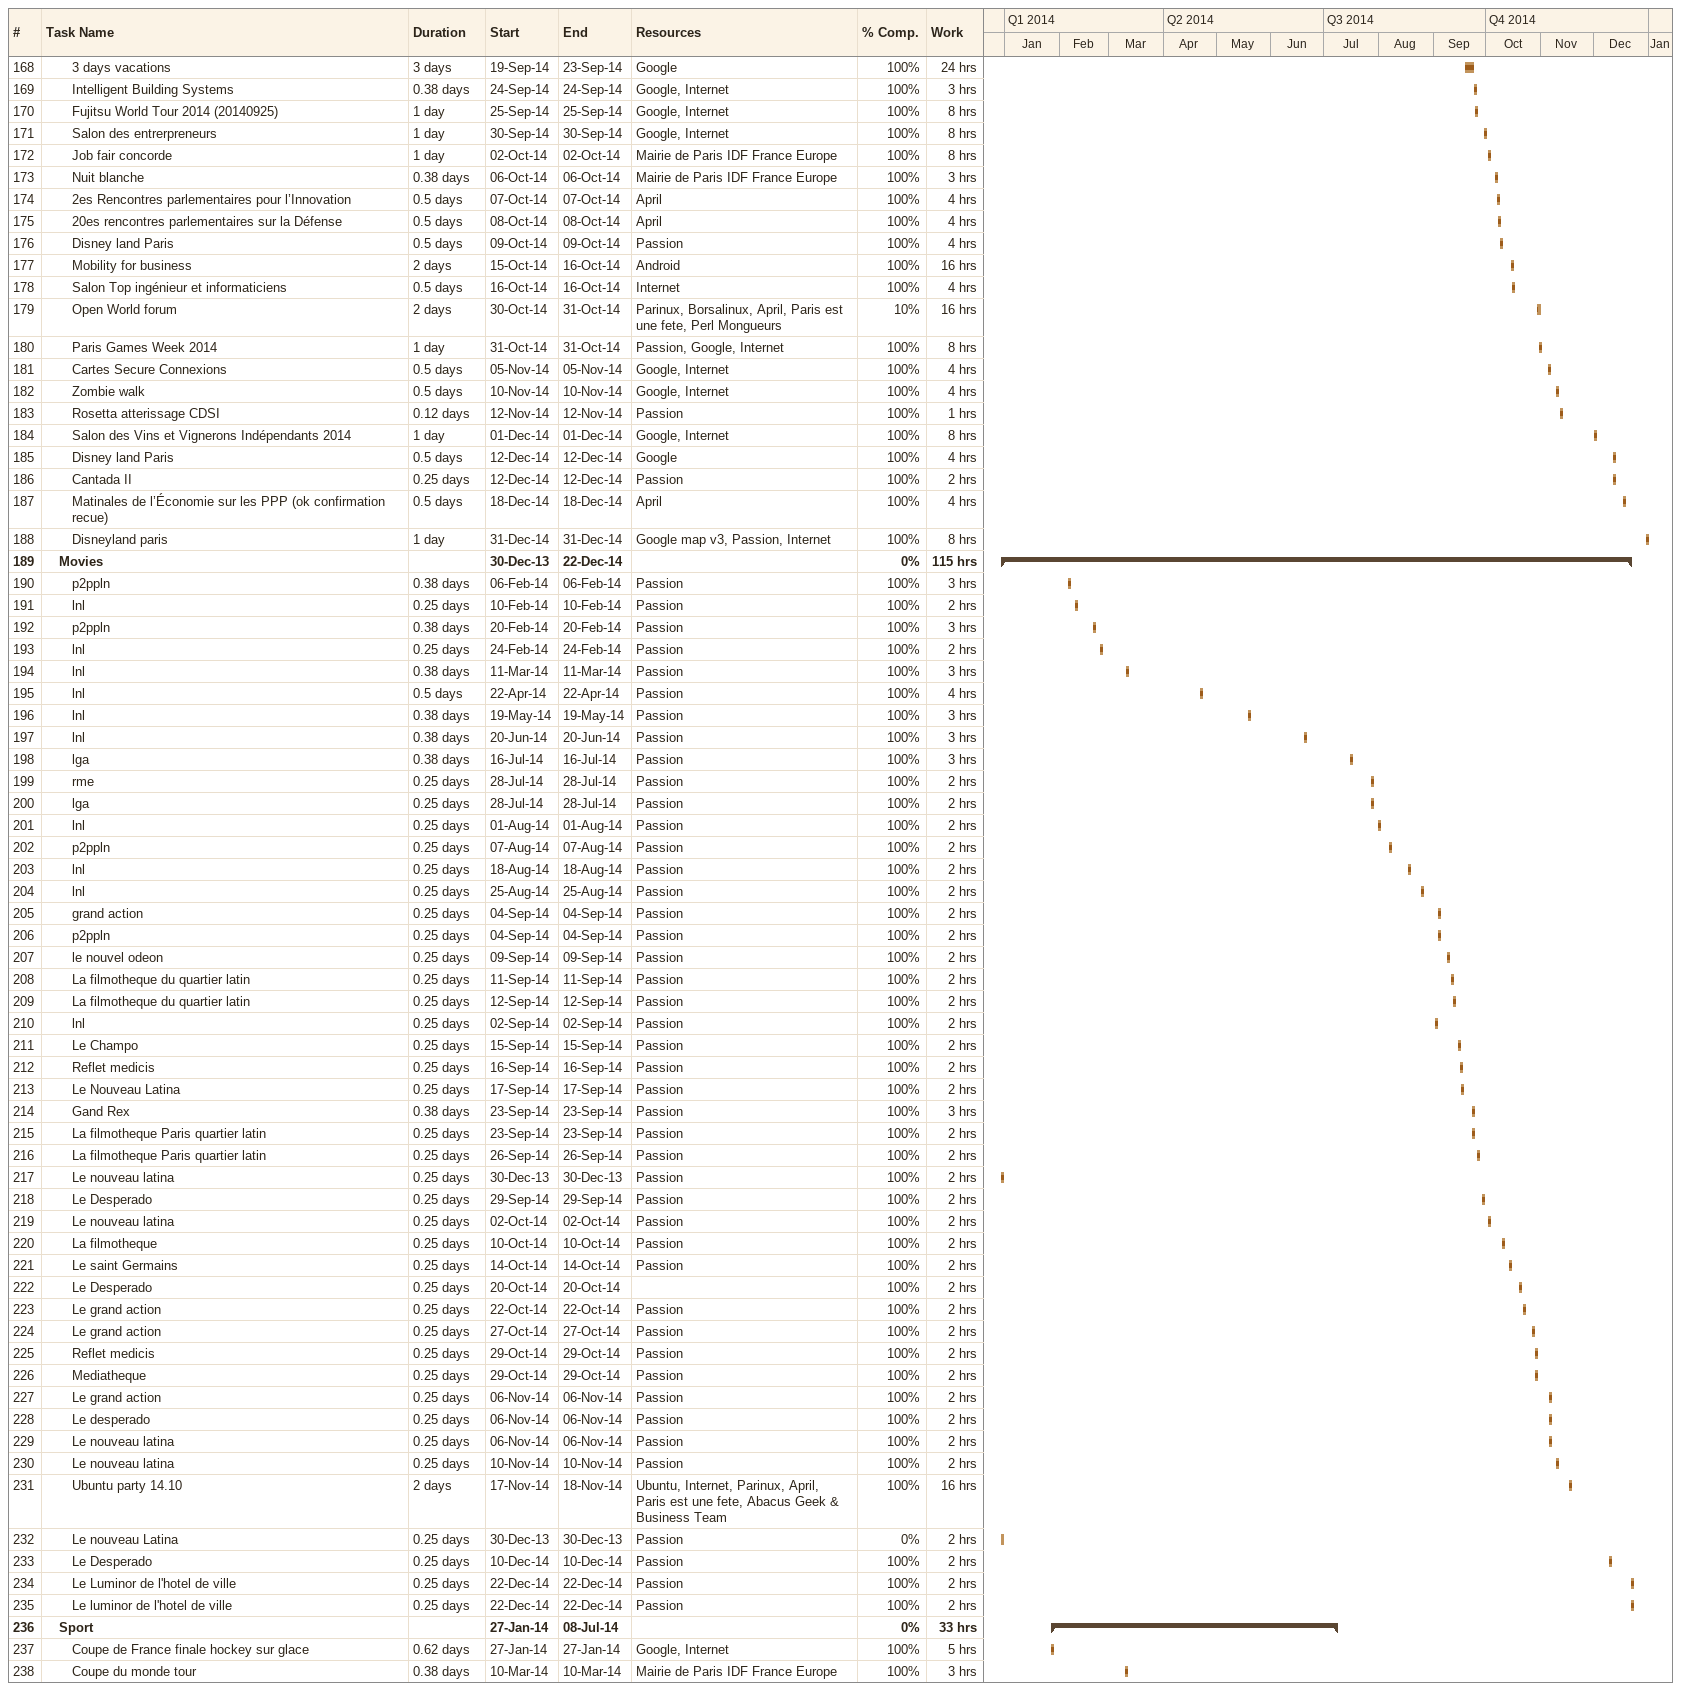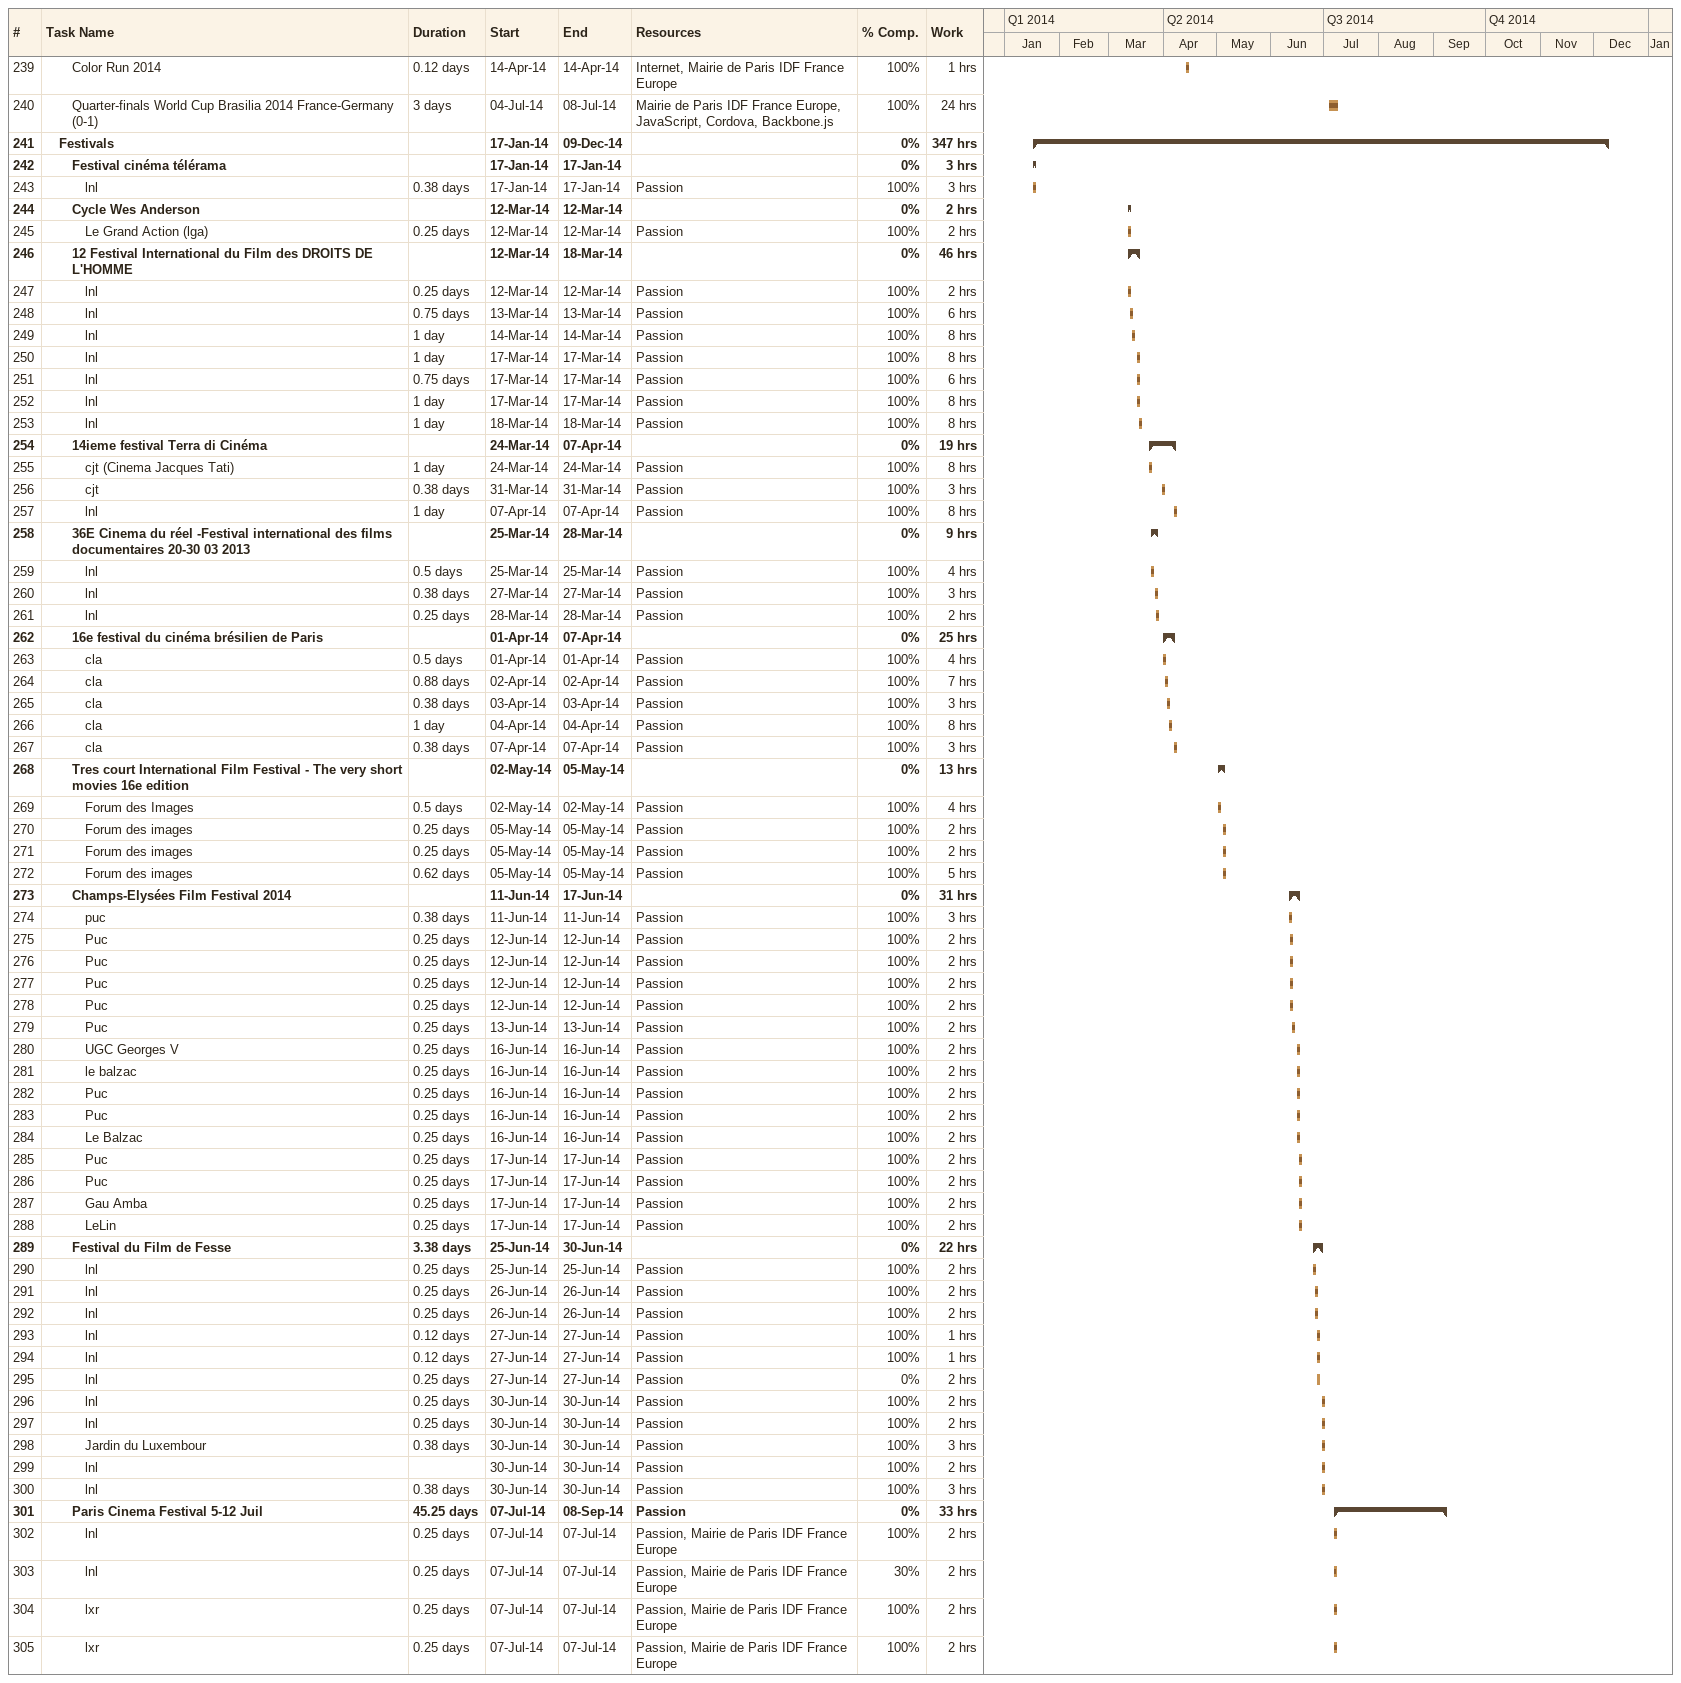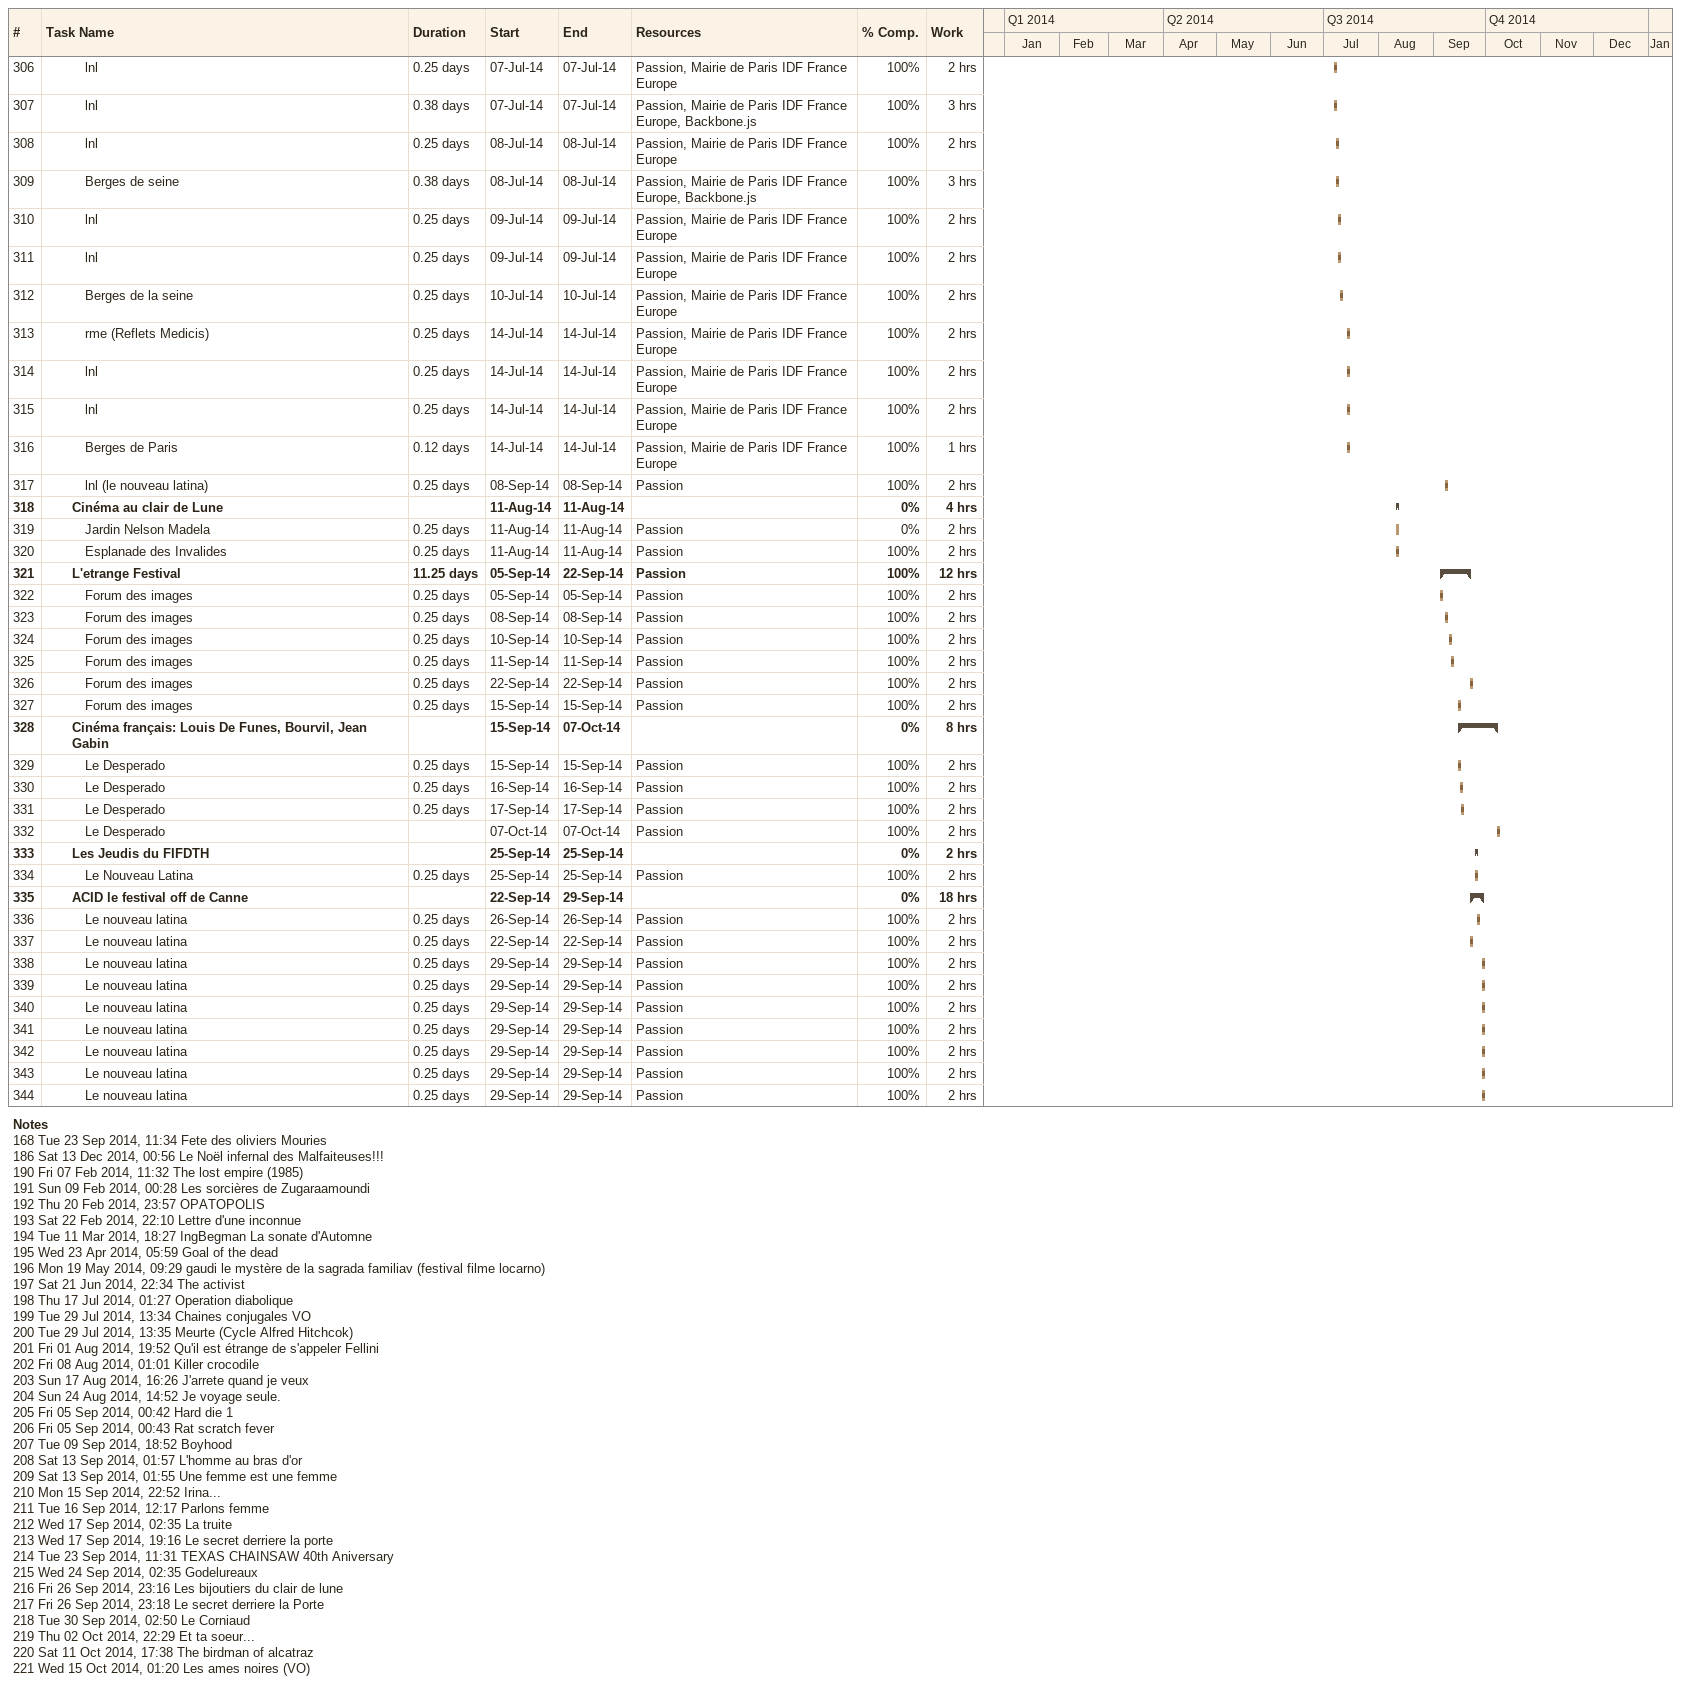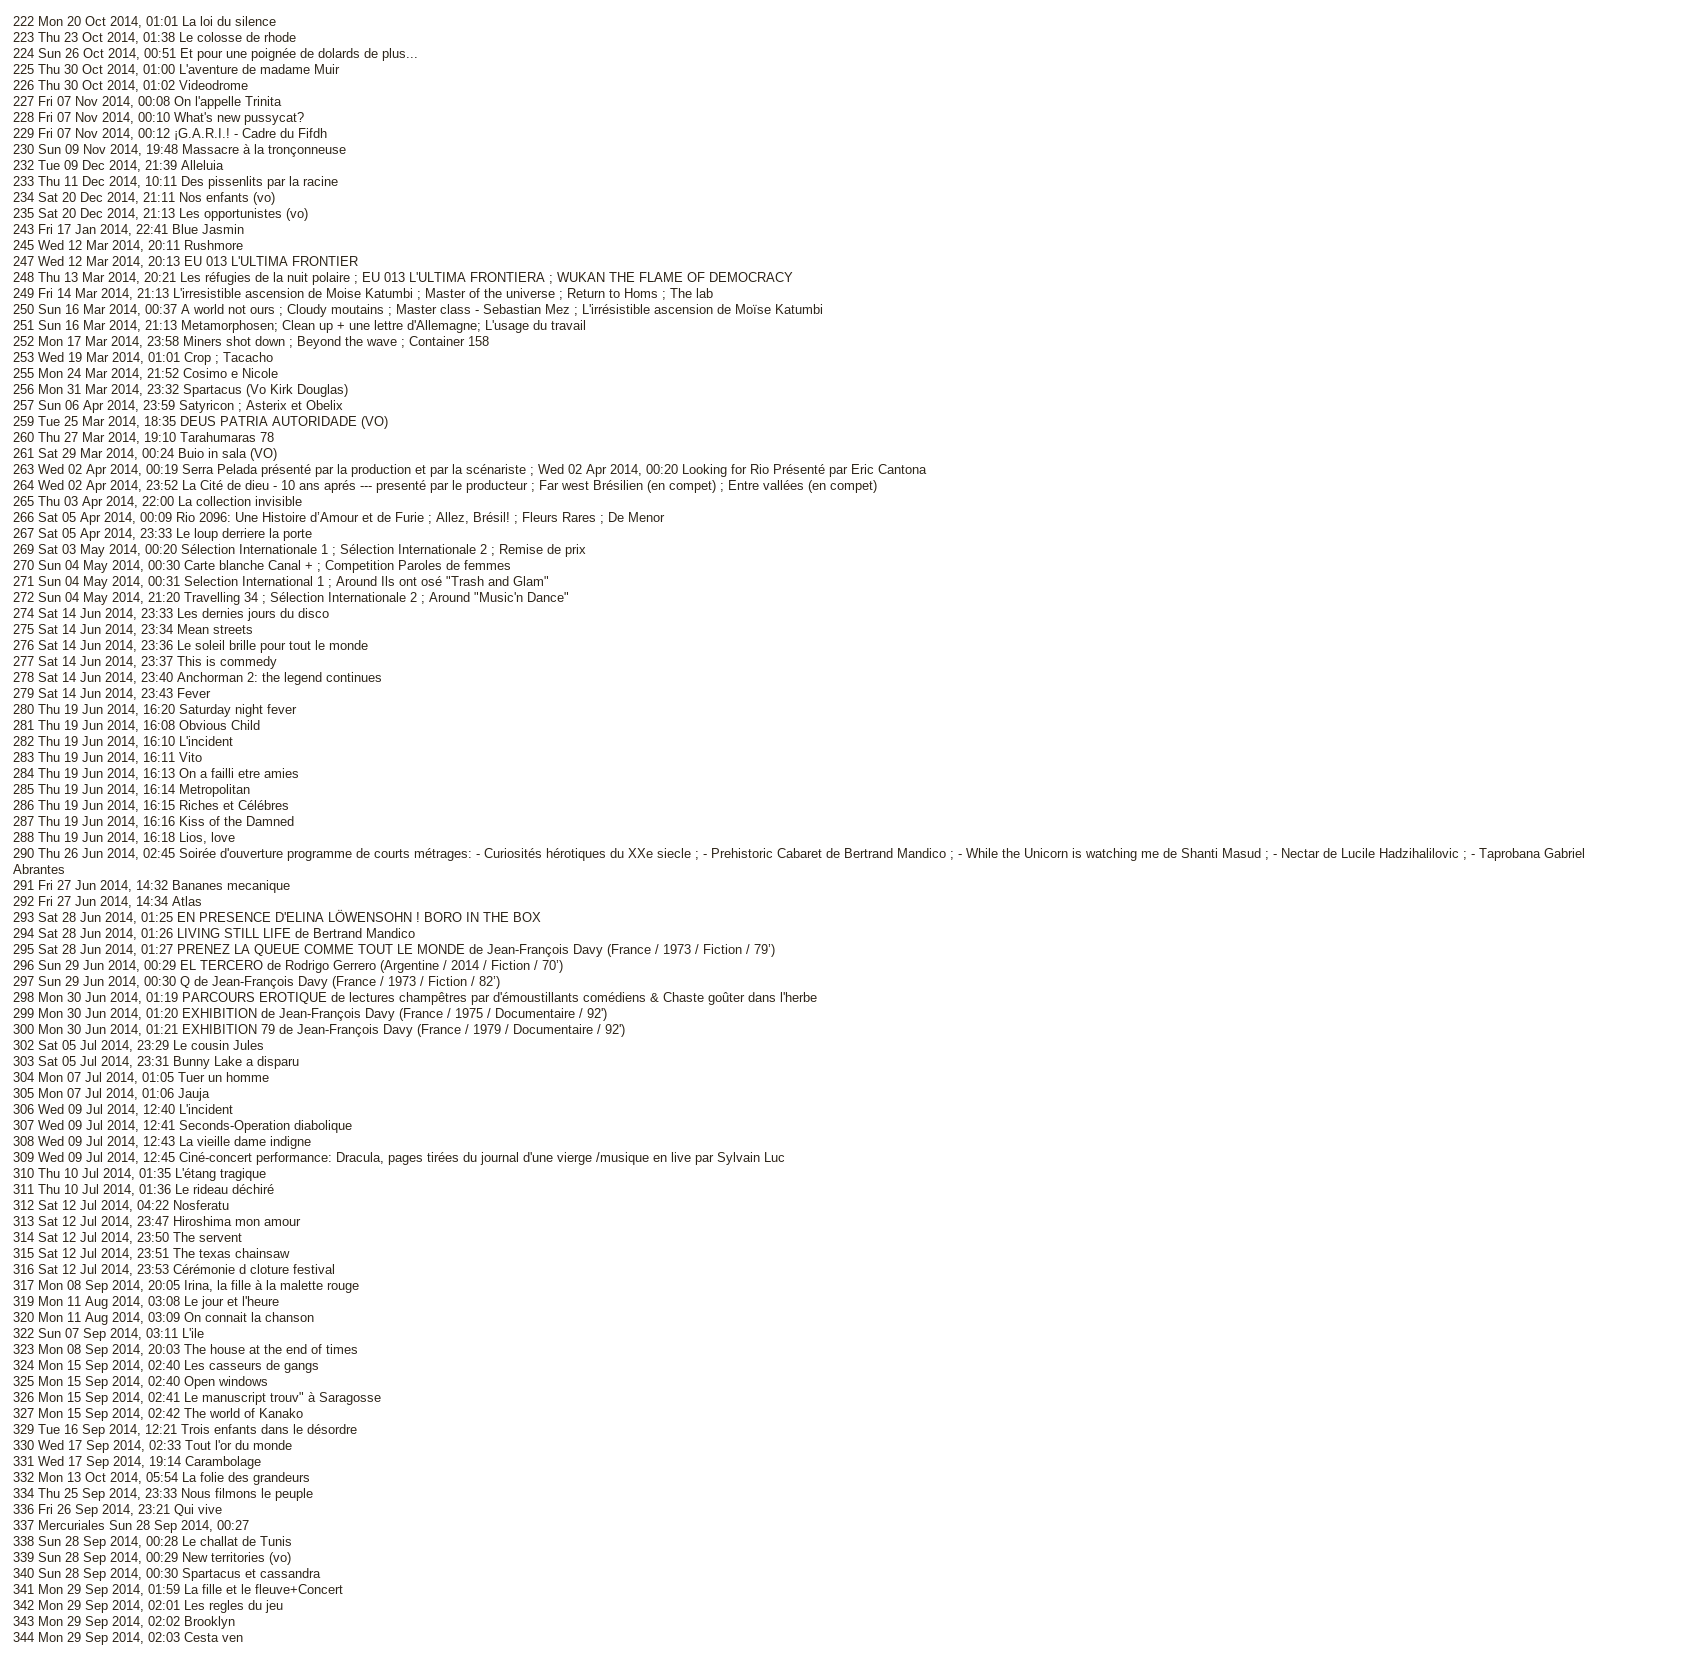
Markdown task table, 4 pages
| ID | Level | Task | Duration | Start | Finish | Resources | % complete | Work (h) |
|---|---|---|---|---|---|---|---|---|
| 168 | 3 | 3 days vacations | 3d | 2014-09-19 | 2014-09-23 | Google | 100 | 24 |
| 169 | 3 | Intelligent Building Systems | 0.38d | 2014-09-24 | 2014-09-24 | Google, Internet | 100 | 3 |
| 170 | 3 | Fujitsu World Tour 2014 (20140925) | 1d | 2014-09-25 | 2014-09-25 | Google, Internet | 100 | 8 |
| 171 | 3 | Salon des entrerpreneurs | 1d | 2014-09-30 | 2014-09-30 | Google, Internet | 100 | 8 |
| 172 | 3 | Job fair concorde | 1d | 2014-10-02 | 2014-10-02 | Mairie de Paris IDF France Europe | 100 | 8 |
| 173 | 3 | Nuit blanche | 0.38d | 2014-10-06 | 2014-10-06 | Mairie de Paris IDF France Europe | 100 | 3 |
| 174 | 3 | 2es Rencontres parlementaires pour l’Innovation | 0.5d | 2014-10-07 | 2014-10-07 | April | 100 | 4 |
| 175 | 3 | 20es rencontres parlementaires sur la Défense | 0.5d | 2014-10-08 | 2014-10-08 | April | 100 | 4 |
| 176 | 3 | Disney land Paris | 0.5d | 2014-10-09 | 2014-10-09 | Passion | 100 | 4 |
| 177 | 3 | Mobility for business | 2d | 2014-10-15 | 2014-10-16 | Android | 100 | 16 |
| 178 | 3 | Salon Top ingénieur et informaticiens | 0.5d | 2014-10-16 | 2014-10-16 | Internet | 100 | 4 |
| 179 | 3 | Open World forum | 2d | 2014-10-30 | 2014-10-31 | Parinux, Borsalinux, April, Paris est une fete, Perl Mongueurs | 10 | 16 |
| 180 | 3 | Paris Games Week 2014 | 1d | 2014-10-31 | 2014-10-31 | Passion, Google, Internet | 100 | 8 |
| 181 | 3 | Cartes Secure Connexions | 0.5d | 2014-11-05 | 2014-11-05 | Google, Internet | 100 | 4 |
| 182 | 3 | Zombie walk | 0.5d | 2014-11-10 | 2014-11-10 | Google, Internet | 100 | 4 |
| 183 | 3 | Rosetta atterissage CDSI | 0.12d | 2014-11-12 | 2014-11-12 | Passion | 100 | 1 |
| 184 | 3 | Salon des Vins et Vignerons Indépendants 2014 | 1d | 2014-12-01 | 2014-12-01 | Google, Internet | 100 | 8 |
| 185 | 3 | Disney land Paris | 0.5d | 2014-12-12 | 2014-12-12 | Google | 100 | 4 |
| 186 | 3 | Cantada II | 0.25d | 2014-12-12 | 2014-12-12 | Passion | 100 | 2 |
| 187 | 3 | Matinales de l’Économie sur les PPP (ok confirmation recue) | 0.5d | 2014-12-18 | 2014-12-18 | April | 100 | 4 |
| 188 | 3 | Disneyland paris | 1d | 2014-12-31 | 2014-12-31 | Google map v3, Passion, Internet | 100 | 8 |
| 189 | 2 | **Movies** |  | 2013-12-30 | 2014-12-22 |  | 0 | 115 |
| 190 | 3 | p2ppln | 0.38d | 2014-02-06 | 2014-02-06 | Passion | 100 | 3 |
| 191 | 3 | lnl | 0.25d | 2014-02-10 | 2014-02-10 | Passion | 100 | 2 |
| 192 | 3 | p2ppln | 0.38d | 2014-02-20 | 2014-02-20 | Passion | 100 | 3 |
| 193 | 3 | lnl | 0.25d | 2014-02-24 | 2014-02-24 | Passion | 100 | 2 |
| 194 | 3 | lnl | 0.38d | 2014-03-11 | 2014-03-11 | Passion | 100 | 3 |
| 195 | 3 | lnl | 0.5d | 2014-04-22 | 2014-04-22 | Passion | 100 | 4 |
| 196 | 3 | lnl | 0.38d | 2014-05-19 | 2014-05-19 | Passion | 100 | 3 |
| 197 | 3 | lnl | 0.38d | 2014-06-20 | 2014-06-20 | Passion | 100 | 3 |
| 198 | 3 | lga | 0.38d | 2014-07-16 | 2014-07-16 | Passion | 100 | 3 |
| 199 | 3 | rme | 0.25d | 2014-07-28 | 2014-07-28 | Passion | 100 | 2 |
| 200 | 3 | lga | 0.25d | 2014-07-28 | 2014-07-28 | Passion | 100 | 2 |
| 201 | 3 | lnl | 0.25d | 2014-08-01 | 2014-08-01 | Passion | 100 | 2 |
| 202 | 3 | p2ppln | 0.25d | 2014-08-07 | 2014-08-07 | Passion | 100 | 2 |
| 203 | 3 | lnl | 0.25d | 2014-08-18 | 2014-08-18 | Passion | 100 | 2 |
| 204 | 3 | lnl | 0.25d | 2014-08-25 | 2014-08-25 | Passion | 100 | 2 |
| 205 | 3 | grand action | 0.25d | 2014-09-04 | 2014-09-04 | Passion | 100 | 2 |
| 206 | 3 | p2ppln | 0.25d | 2014-09-04 | 2014-09-04 | Passion | 100 | 2 |
| 207 | 3 | le nouvel odeon | 0.25d | 2014-09-09 | 2014-09-09 | Passion | 100 | 2 |
| 208 | 3 | La filmotheque du quartier latin | 0.25d | 2014-09-11 | 2014-09-11 | Passion | 100 | 2 |
| 209 | 3 | La filmotheque du quartier latin | 0.25d | 2014-09-12 | 2014-09-12 | Passion | 100 | 2 |
| 210 | 3 | lnl | 0.25d | 2014-09-02 | 2014-09-02 | Passion | 100 | 2 |
| 211 | 3 | Le Champo | 0.25d | 2014-09-15 | 2014-09-15 | Passion | 100 | 2 |
| 212 | 3 | Reflet medicis | 0.25d | 2014-09-16 | 2014-09-16 | Passion | 100 | 2 |
| 213 | 3 | Le Nouveau Latina | 0.25d | 2014-09-17 | 2014-09-17 | Passion | 100 | 2 |
| 214 | 3 | Gand Rex | 0.38d | 2014-09-23 | 2014-09-23 | Passion | 100 | 3 |
| 215 | 3 | La filmotheque Paris quartier latin | 0.25d | 2014-09-23 | 2014-09-23 | Passion | 100 | 2 |
| 216 | 3 | La filmotheque Paris quartier latin | 0.25d | 2014-09-26 | 2014-09-26 | Passion | 100 | 2 |
| 217 | 3 | Le nouveau latina | 0.25d | 2013-12-30 | 2013-12-30 | Passion | 100 | 2 |
| 218 | 3 | Le Desperado | 0.25d | 2014-09-29 | 2014-09-29 | Passion | 100 | 2 |
| 219 | 3 | Le nouveau latina | 0.25d | 2014-10-02 | 2014-10-02 | Passion | 100 | 2 |
| 220 | 3 | La filmotheque | 0.25d | 2014-10-10 | 2014-10-10 | Passion | 100 | 2 |
| 221 | 3 | Le saint Germains | 0.25d | 2014-10-14 | 2014-10-14 | Passion | 100 | 2 |
| 222 | 3 | Le Desperado | 0.25d | 2014-10-20 | 2014-10-20 |  | 100 | 2 |
| 223 | 3 | Le grand action | 0.25d | 2014-10-22 | 2014-10-22 | Passion | 100 | 2 |
| 224 | 3 | Le grand action | 0.25d | 2014-10-27 | 2014-10-27 | Passion | 100 | 2 |
| 225 | 3 | Reflet medicis | 0.25d | 2014-10-29 | 2014-10-29 | Passion | 100 | 2 |
| 226 | 3 | Mediatheque | 0.25d | 2014-10-29 | 2014-10-29 | Passion | 100 | 2 |
| 227 | 3 | Le grand action | 0.25d | 2014-11-06 | 2014-11-06 | Passion | 100 | 2 |
| 228 | 3 | Le desperado | 0.25d | 2014-11-06 | 2014-11-06 | Passion | 100 | 2 |
| 229 | 3 | Le nouveau latina | 0.25d | 2014-11-06 | 2014-11-06 | Passion | 100 | 2 |
| 230 | 3 | Le nouveau latina | 0.25d | 2014-11-10 | 2014-11-10 | Passion | 100 | 2 |
| 231 | 3 | Ubuntu party 14.10 | 2d | 2014-11-17 | 2014-11-18 | Ubuntu, Internet, Parinux, April, Paris est une fete, Abacus Geek & Business Team | 100 | 16 |
| 232 | 3 | Le nouveau Latina | 0.25d | 2013-12-30 | 2013-12-30 | Passion | 0 | 2 |
| 233 | 3 | Le Desperado | 0.25d | 2014-12-10 | 2014-12-10 | Passion | 100 | 2 |
| 234 | 3 | Le Luminor de l'hotel de ville | 0.25d | 2014-12-22 | 2014-12-22 | Passion | 100 | 2 |
| 235 | 3 | Le luminor de l'hotel de ville | 0.25d | 2014-12-22 | 2014-12-22 | Passion | 100 | 2 |
| 236 | 2 | **Sport** |  | 2014-01-27 | 2014-07-08 |  | 0 | 33 |
| 237 | 3 | Coupe de France finale hockey sur glace | 0.62d | 2014-01-27 | 2014-01-27 | Google, Internet | 100 | 5 |
| 238 | 3 | Coupe du monde tour | 0.38d | 2014-03-10 | 2014-03-10 | Mairie de Paris IDF France Europe | 100 | 3 |
| 239 | 3 | Color Run 2014 | 0.12d | 2014-04-14 | 2014-04-14 | Internet, Mairie de Paris IDF France Europe | 100 | 1 |
| 240 | 3 | Quarter-finals World Cup Brasilia 2014 France-Germany (0-1) | 3d | 2014-07-04 | 2014-07-08 | Mairie de Paris IDF France Europe, JavaScript, Cordova, Backbone.js | 100 | 24 |
| 241 | 2 | **Festivals** |  | 2014-01-17 | 2014-12-09 |  | 0 | 347 |
| 242 | 3 | **Festival cinéma télérama** |  | 2014-01-17 | 2014-01-17 |  | 0 | 3 |
| 243 | 4 | lnl | 0.38d | 2014-01-17 | 2014-01-17 | Passion | 100 | 3 |
| 244 | 3 | **Cycle Wes Anderson** |  | 2014-03-12 | 2014-03-12 |  | 0 | 2 |
| 245 | 4 | Le Grand Action (lga) | 0.25d | 2014-03-12 | 2014-03-12 | Passion | 100 | 2 |
| 246 | 3 | **12 Festival International du Film des DROITS DE L'HOMME** |  | 2014-03-12 | 2014-03-18 |  | 0 | 46 |
| 247 | 4 | lnl | 0.25d | 2014-03-12 | 2014-03-12 | Passion | 100 | 2 |
| 248 | 4 | lnl | 0.75d | 2014-03-13 | 2014-03-13 | Passion | 100 | 6 |
| 249 | 4 | lnl | 1d | 2014-03-14 | 2014-03-14 | Passion | 100 | 8 |
| 250 | 4 | lnl | 1d | 2014-03-17 | 2014-03-17 | Passion | 100 | 8 |
| 251 | 4 | lnl | 0.75d | 2014-03-17 | 2014-03-17 | Passion | 100 | 6 |
| 252 | 4 | lnl | 1d | 2014-03-17 | 2014-03-17 | Passion | 100 | 8 |
| 253 | 4 | lnl | 1d | 2014-03-18 | 2014-03-18 | Passion | 100 | 8 |
| 254 | 3 | **14ieme festival Terra di Cinéma** |  | 2014-03-24 | 2014-04-07 |  | 0 | 19 |
| 255 | 4 | cjt (Cinema Jacques Tati) | 1d | 2014-03-24 | 2014-03-24 | Passion | 100 | 8 |
| 256 | 4 | cjt | 0.38d | 2014-03-31 | 2014-03-31 | Passion | 100 | 3 |
| 257 | 4 | lnl | 1d | 2014-04-07 | 2014-04-07 | Passion | 100 | 8 |
| 258 | 3 | **36E Cinema du réel -Festival international des films documentaires 20-30 03 2013** |  | 2014-03-25 | 2014-03-28 |  | 0 | 9 |
| 259 | 4 | lnl | 0.5d | 2014-03-25 | 2014-03-25 | Passion | 100 | 4 |
| 260 | 4 | lnl | 0.38d | 2014-03-27 | 2014-03-27 | Passion | 100 | 3 |
| 261 | 4 | lnl | 0.25d | 2014-03-28 | 2014-03-28 | Passion | 100 | 2 |
| 262 | 3 | **16e festival du cinéma brésilien de Paris** |  | 2014-04-01 | 2014-04-07 |  | 0 | 25 |
| 263 | 4 | cla | 0.5d | 2014-04-01 | 2014-04-01 | Passion | 100 | 4 |
| 264 | 4 | cla | 0.88d | 2014-04-02 | 2014-04-02 | Passion | 100 | 7 |
| 265 | 4 | cla | 0.38d | 2014-04-03 | 2014-04-03 | Passion | 100 | 3 |
| 266 | 4 | cla | 1d | 2014-04-04 | 2014-04-04 | Passion | 100 | 8 |
| 267 | 4 | cla | 0.38d | 2014-04-07 | 2014-04-07 | Passion | 100 | 3 |
| 268 | 3 | **Tres court International Film Festival - The very short movies 16e edition** |  | 2014-05-02 | 2014-05-05 |  | 0 | 13 |
| 269 | 4 | Forum des Images | 0.5d | 2014-05-02 | 2014-05-02 | Passion | 100 | 4 |
| 270 | 4 | Forum des images | 0.25d | 2014-05-05 | 2014-05-05 | Passion | 100 | 2 |
| 271 | 4 | Forum des images | 0.25d | 2014-05-05 | 2014-05-05 | Passion | 100 | 2 |
| 272 | 4 | Forum des images | 0.62d | 2014-05-05 | 2014-05-05 | Passion | 100 | 5 |
| 273 | 3 | **Champs-Elysées Film Festival 2014** |  | 2014-06-11 | 2014-06-17 |  | 0 | 31 |
| 274 | 4 | puc | 0.38d | 2014-06-11 | 2014-06-11 | Passion | 100 | 3 |
| 275 | 4 | Puc | 0.25d | 2014-06-12 | 2014-06-12 | Passion | 100 | 2 |
| 276 | 4 | Puc | 0.25d | 2014-06-12 | 2014-06-12 | Passion | 100 | 2 |
| 277 | 4 | Puc | 0.25d | 2014-06-12 | 2014-06-12 | Passion | 100 | 2 |
| 278 | 4 | Puc | 0.25d | 2014-06-12 | 2014-06-12 | Passion | 100 | 2 |
| 279 | 4 | Puc | 0.25d | 2014-06-13 | 2014-06-13 | Passion | 100 | 2 |
| 280 | 4 | UGC Georges V | 0.25d | 2014-06-16 | 2014-06-16 | Passion | 100 | 2 |
| 281 | 4 | le balzac | 0.25d | 2014-06-16 | 2014-06-16 | Passion | 100 | 2 |
| 282 | 4 | Puc | 0.25d | 2014-06-16 | 2014-06-16 | Passion | 100 | 2 |
| 283 | 4 | Puc | 0.25d | 2014-06-16 | 2014-06-16 | Passion | 100 | 2 |
| 284 | 4 | Le Balzac | 0.25d | 2014-06-16 | 2014-06-16 | Passion | 100 | 2 |
| 285 | 4 | Puc | 0.25d | 2014-06-17 | 2014-06-17 | Passion | 100 | 2 |
| 286 | 4 | Puc | 0.25d | 2014-06-17 | 2014-06-17 | Passion | 100 | 2 |
| 287 | 4 | Gau Amba | 0.25d | 2014-06-17 | 2014-06-17 | Passion | 100 | 2 |
| 288 | 4 | LeLin | 0.25d | 2014-06-17 | 2014-06-17 | Passion | 100 | 2 |
| 289 | 3 | **Festival du Film de Fesse** | 3.38d | 2014-06-25 | 2014-06-30 |  | 0 | 22 |
| 290 | 4 | lnl | 0.25d | 2014-06-25 | 2014-06-25 | Passion | 100 | 2 |
| 291 | 4 | lnl | 0.25d | 2014-06-26 | 2014-06-26 | Passion | 100 | 2 |
| 292 | 4 | lnl | 0.25d | 2014-06-26 | 2014-06-26 | Passion | 100 | 2 |
| 293 | 4 | lnl | 0.12d | 2014-06-27 | 2014-06-27 | Passion | 100 | 1 |
| 294 | 4 | lnl | 0.12d | 2014-06-27 | 2014-06-27 | Passion | 100 | 1 |
| 295 | 4 | lnl | 0.25d | 2014-06-27 | 2014-06-27 | Passion | 0 | 2 |
| 296 | 4 | lnl | 0.25d | 2014-06-30 | 2014-06-30 | Passion | 100 | 2 |
| 297 | 4 | lnl | 0.25d | 2014-06-30 | 2014-06-30 | Passion | 100 | 2 |
| 298 | 4 | Jardin du Luxembour | 0.38d | 2014-06-30 | 2014-06-30 | Passion | 100 | 3 |
| 299 | 4 | lnl |  | 2014-06-30 | 2014-06-30 | Passion | 100 | 2 |
| 300 | 4 | lnl | 0.38d | 2014-06-30 | 2014-06-30 | Passion | 100 | 3 |
| 301 | 3 | **Paris Cinema Festival 5-12 Juil** | 45.25d | 2014-07-07 | 2014-09-08 | Passion | 0 | 33 |
| 302 | 4 | lnl | 0.25d | 2014-07-07 | 2014-07-07 | Passion, Mairie de Paris IDF France Europe | 100 | 2 |
| 303 | 4 | lnl | 0.25d | 2014-07-07 | 2014-07-07 | Passion, Mairie de Paris IDF France Europe | 30 | 2 |
| 304 | 4 | lxr | 0.25d | 2014-07-07 | 2014-07-07 | Passion, Mairie de Paris IDF France Europe | 100 | 2 |
| 305 | 4 | lxr | 0.25d | 2014-07-07 | 2014-07-07 | Passion, Mairie de Paris IDF France Europe | 100 | 2 |
| 306 | 4 | lnl | 0.25d | 2014-07-07 | 2014-07-07 | Passion, Mairie de Paris IDF France Europe | 100 | 2 |
| 307 | 4 | lnl | 0.38d | 2014-07-07 | 2014-07-07 | Passion, Mairie de Paris IDF France Europe, Backbone.js | 100 | 3 |
| 308 | 4 | lnl | 0.25d | 2014-07-08 | 2014-07-08 | Passion, Mairie de Paris IDF France Europe | 100 | 2 |
| 309 | 4 | Berges de seine | 0.38d | 2014-07-08 | 2014-07-08 | Passion, Mairie de Paris IDF France Europe, Backbone.js | 100 | 3 |
| 310 | 4 | lnl | 0.25d | 2014-07-09 | 2014-07-09 | Passion, Mairie de Paris IDF France Europe | 100 | 2 |
| 311 | 4 | lnl | 0.25d | 2014-07-09 | 2014-07-09 | Passion, Mairie de Paris IDF France Europe | 100 | 2 |
| 312 | 4 | Berges de la seine | 0.25d | 2014-07-10 | 2014-07-10 | Passion, Mairie de Paris IDF France Europe | 100 | 2 |
| 313 | 4 | rme (Reflets Medicis) | 0.25d | 2014-07-14 | 2014-07-14 | Passion, Mairie de Paris IDF France Europe | 100 | 2 |
| 314 | 4 | lnl | 0.25d | 2014-07-14 | 2014-07-14 | Passion, Mairie de Paris IDF France Europe | 100 | 2 |
| 315 | 4 | lnl | 0.25d | 2014-07-14 | 2014-07-14 | Passion, Mairie de Paris IDF France Europe | 100 | 2 |
| 316 | 4 | Berges de Paris | 0.12d | 2014-07-14 | 2014-07-14 | Passion, Mairie de Paris IDF France Europe | 100 | 1 |
| 317 | 4 | lnl (le nouveau latina) | 0.25d | 2014-09-08 | 2014-09-08 | Passion | 100 | 2 |
| 318 | 3 | **Cinéma au clair de Lune** |  | 2014-08-11 | 2014-08-11 |  | 0 | 4 |
| 319 | 4 | Jardin Nelson Madela | 0.25d | 2014-08-11 | 2014-08-11 | Passion | 0 | 2 |
| 320 | 4 | Esplanade des Invalides | 0.25d | 2014-08-11 | 2014-08-11 | Passion | 100 | 2 |
| 321 | 3 | **L'etrange Festival** | 11.25d | 2014-09-05 | 2014-09-22 | Passion | 100 | 12 |
| 322 | 4 | Forum des images | 0.25d | 2014-09-05 | 2014-09-05 | Passion | 100 | 2 |
| 323 | 4 | Forum des images | 0.25d | 2014-09-08 | 2014-09-08 | Passion | 100 | 2 |
| 324 | 4 | Forum des images | 0.25d | 2014-09-10 | 2014-09-10 | Passion | 100 | 2 |
| 325 | 4 | Forum des images | 0.25d | 2014-09-11 | 2014-09-11 | Passion | 100 | 2 |
| 326 | 4 | Forum des images | 0.25d | 2014-09-22 | 2014-09-22 | Passion | 100 | 2 |
| 327 | 4 | Forum des images | 0.25d | 2014-09-15 | 2014-09-15 | Passion | 100 | 2 |
| 328 | 3 | **Cinéma français: Louis De Funes, Bourvil, Jean Gabin** |  | 2014-09-15 | 2014-10-07 |  | 0 | 8 |
| 329 | 4 | Le Desperado | 0.25d | 2014-09-15 | 2014-09-15 | Passion | 100 | 2 |
| 330 | 4 | Le Desperado | 0.25d | 2014-09-16 | 2014-09-16 | Passion | 100 | 2 |
| 331 | 4 | Le Desperado | 0.25d | 2014-09-17 | 2014-09-17 | Passion | 100 | 2 |
| 332 | 4 | Le Desperado |  | 2014-10-07 | 2014-10-07 | Passion | 100 | 2 |
| 333 | 3 | **Les Jeudis du FIFDTH** |  | 2014-09-25 | 2014-09-25 |  | 0 | 2 |
| 334 | 4 | Le Nouveau Latina | 0.25d | 2014-09-25 | 2014-09-25 | Passion | 100 | 2 |
| 335 | 3 | **ACID le festival off de Canne** |  | 2014-09-22 | 2014-09-29 |  | 0 | 18 |
| 336 | 4 | Le nouveau latina | 0.25d | 2014-09-26 | 2014-09-26 | Passion | 100 | 2 |
| 337 | 4 | Le nouveau latina | 0.25d | 2014-09-22 | 2014-09-22 | Passion | 100 | 2 |
| 338 | 4 | Le nouveau latina | 0.25d | 2014-09-29 | 2014-09-29 | Passion | 100 | 2 |
| 339 | 4 | Le nouveau latina | 0.25d | 2014-09-29 | 2014-09-29 | Passion | 100 | 2 |
| 340 | 4 | Le nouveau latina | 0.25d | 2014-09-29 | 2014-09-29 | Passion | 100 | 2 |
| 341 | 4 | Le nouveau latina | 0.25d | 2014-09-29 | 2014-09-29 | Passion | 100 | 2 |
| 342 | 4 | Le nouveau latina | 0.25d | 2014-09-29 | 2014-09-29 | Passion | 100 | 2 |
| 343 | 4 | Le nouveau latina | 0.25d | 2014-09-29 | 2014-09-29 | Passion | 100 | 2 |
| 344 | 4 | Le nouveau latina | 0.25d | 2014-09-29 | 2014-09-29 | Passion | 100 | 2 |

Notes
- 168: Tue 23 Sep 2014, 11:34 Fete des oliviers Mouries
- 186: Sat 13 Dec 2014, 00:56 Le Noël infernal des Malfaiteuses!!!
- 190: Fri 07 Feb 2014, 11:32 The lost empire (1985)
- 191: Sun 09 Feb 2014, 00:28 Les sorcières de Zugaraamoundi
- 192: Thu 20 Feb 2014, 23:57 OPATOPOLIS
- 193: Sat 22 Feb 2014, 22:10 Lettre d'une inconnue
- 194: Tue 11 Mar 2014, 18:27 IngBegman La sonate d'Automne
- 195: Wed 23 Apr 2014, 05:59 Goal of the dead
- 196: Mon 19 May 2014, 09:29 gaudi le mystère de la sagrada familiav (festival filme locarno)
- 197: Sat 21 Jun 2014, 22:34 The activist
- 198: Thu 17 Jul 2014, 01:27 Operation diabolique
- 199: Tue 29 Jul 2014, 13:34 Chaines conjugales VO
- 200: Tue 29 Jul 2014, 13:35 Meurte (Cycle Alfred Hitchcok)
- 201: Fri 01 Aug 2014, 19:52 Qu'il est étrange de s'appeler Fellini
- 202: Fri 08 Aug 2014, 01:01 Killer crocodile
- 203: Sun 17 Aug 2014, 16:26 J'arrete quand je veux
- 204: Sun 24 Aug 2014, 14:52 Je voyage seule.
- 205: Fri 05 Sep 2014, 00:42 Hard die 1
- 206: Fri 05 Sep 2014, 00:43 Rat scratch fever
- 207: Tue 09 Sep 2014, 18:52 Boyhood
- 208: Sat 13 Sep 2014, 01:57 L'homme au bras d'or
- 209: Sat 13 Sep 2014, 01:55 Une femme est une femme
- 210: Mon 15 Sep 2014, 22:52 Irina...
- 211: Tue 16 Sep 2014, 12:17 Parlons femme
- 212: Wed 17 Sep 2014, 02:35 La truite
- 213: Wed 17 Sep 2014, 19:16 Le secret derriere la porte
- 214: Tue 23 Sep 2014, 11:31 TEXAS CHAINSAW 40th Aniversary
- 215: Wed 24 Sep 2014, 02:35 Godelureaux
- 216: Fri 26 Sep 2014, 23:16 Les bijoutiers du clair de lune
- 217: Fri 26 Sep 2014, 23:18 Le secret derriere la Porte
- 218: Tue 30 Sep 2014, 02:50 Le Corniaud
- 219: Thu 02 Oct 2014, 22:29 Et ta soeur...
- 220: Sat 11 Oct 2014, 17:38 The birdman of alcatraz
- 221: Wed 15 Oct 2014, 01:20 Les ames noires (VO)
- 222: Mon 20 Oct 2014, 01:01 La loi du silence
- 223: Thu 23 Oct 2014, 01:38 Le colosse de rhode
- 224: Sun 26 Oct 2014, 00:51 Et pour une poignée de dolards de plus...
- 225: Thu 30 Oct 2014, 01:00 L'aventure de madame Muir
- 226: Thu 30 Oct 2014, 01:02 Videodrome
- 227: Fri 07 Nov 2014, 00:08 On l'appelle Trinita
- 228: Fri 07 Nov 2014, 00:10 What's new pussycat?
- 229: Fri 07 Nov 2014, 00:12 ¡G.A.R.I.! - Cadre du Fifdh
- 230: Sun 09 Nov 2014, 19:48 Massacre à la tronçonneuse
- 232: Tue 09 Dec 2014, 21:39 Alleluia
- 233: Thu 11 Dec 2014, 10:11 Des pissenlits par la racine
- 234: Sat 20 Dec 2014, 21:11 Nos enfants (vo)
- 235: Sat 20 Dec 2014, 21:13 Les opportunistes (vo)
- 243: Fri 17 Jan 2014, 22:41 Blue Jasmin
- 245: Wed 12 Mar 2014, 20:11 Rushmore
- 247: Wed 12 Mar 2014, 20:13 EU 013 L'ULTIMA FRONTIER
- 248: Thu 13 Mar 2014, 20:21 Les réfugies de la nuit polaire ; EU 013 L'ULTIMA FRONTIERA ; WUKAN THE FLAME OF DEMOCRACY
- 249: Fri 14 Mar 2014, 21:13 L'irresistible ascension de Moise Katumbi ; Master of the universe ; Return to Homs ; The lab
- 250: Sun 16 Mar 2014, 00:37 A world not ours ; Cloudy moutains ; Master class - Sebastian Mez ; L'irrésistible ascension de Moïse Katumbi
- 251: Sun 16 Mar 2014, 21:13 Metamorphosen; Clean up + une lettre d'Allemagne; L'usage du travail
- 252: Mon 17 Mar 2014, 23:58 Miners shot down ; Beyond the wave ; Container 158
- 253: Wed 19 Mar 2014, 01:01 Crop ; Tacacho
- 255: Mon 24 Mar 2014, 21:52 Cosimo e Nicole
- 256: Mon 31 Mar 2014, 23:32 Spartacus (Vo Kirk Douglas)
- 257: Sun 06 Apr 2014, 23:59 Satyricon ; Asterix et Obelix
- 259: Tue 25 Mar 2014, 18:35 DEUS PATRIA AUTORIDADE (VO)
- 260: Thu 27 Mar 2014, 19:10 Tarahumaras 78
- 261: Sat 29 Mar 2014, 00:24 Buio in sala (VO)
- 263: Wed 02 Apr 2014, 00:19 Serra Pelada présenté par la production et par la scénariste ; Wed 02 Apr 2014, 00:20 Looking for Rio Présenté par Eric Cantona
- 264: Wed 02 Apr 2014, 23:52 La Cité de dieu - 10 ans aprés --- presenté par le producteur ; Far west Brésilien (en compet) ; Entre vallées (en compet)
- 265: Thu 03 Apr 2014, 22:00 La collection invisible
- 266: Sat 05 Apr 2014, 00:09 Rio 2096: Une Histoire d’Amour et de Furie ; Allez, Brésil! ; Fleurs Rares ; De Menor
- 267: Sat 05 Apr 2014, 23:33 Le loup derriere la porte
- 269: Sat 03 May 2014, 00:20 Sélection Internationale 1 ; Sélection Internationale 2 ; Remise de prix
- 270: Sun 04 May 2014, 00:30 Carte blanche Canal + ; Competition Paroles de femmes
- 271: Sun 04 May 2014, 00:31 Selection International 1 ; Around Ils ont osé "Trash and Glam"
- 272: Sun 04 May 2014, 21:20 Travelling 34 ; Sélection Internationale 2 ; Around "Music'n Dance"
- 274: Sat 14 Jun 2014, 23:33 Les dernies jours du disco
- 275: Sat 14 Jun 2014, 23:34 Mean streets
- 276: Sat 14 Jun 2014, 23:36 Le soleil brille pour tout le monde
- 277: Sat 14 Jun 2014, 23:37 This is commedy
- 278: Sat 14 Jun 2014, 23:40 Anchorman 2: the legend continues
- 279: Sat 14 Jun 2014, 23:43 Fever
- 280: Thu 19 Jun 2014, 16:20 Saturday night fever
- 281: Thu 19 Jun 2014, 16:08 Obvious Child
- 282: Thu 19 Jun 2014, 16:10 L'incident
- 283: Thu 19 Jun 2014, 16:11 Vito
- 284: Thu 19 Jun 2014, 16:13 On a failli etre amies
- 285: Thu 19 Jun 2014, 16:14 Metropolitan
- 286: Thu 19 Jun 2014, 16:15 Riches et Célébres
- 287: Thu 19 Jun 2014, 16:16 Kiss of the Damned
- 288: Thu 19 Jun 2014, 16:18 Lios, love
- 290: Thu 26 Jun 2014, 02:45 Soirée d'ouverture programme de courts métrages: - Curiosités hérotiques du XXe siecle ; - Prehistoric Cabaret de Bertrand Mandico ; - While the Unicorn is watching me de Shanti Masud ; - Nectar de Lucile Hadzihalilovic ; - Taprobana Gabriel Abrantes
- 291: Fri 27 Jun 2014, 14:32 Bananes mecanique
- 292: Fri 27 Jun 2014, 14:34 Atlas
- 293: Sat 28 Jun 2014, 01:25 EN PRESENCE D'ELINA LÖWENSOHN ! BORO IN THE BOX
- 294: Sat 28 Jun 2014, 01:26 LIVING STILL LIFE de Bertrand Mandico
- 295: Sat 28 Jun 2014, 01:27 PRENEZ LA QUEUE COMME TOUT LE MONDE de Jean-François Davy (France / 1973 / Fiction / 79’)
- 296: Sun 29 Jun 2014, 00:29 EL TERCERO de Rodrigo Gerrero (Argentine / 2014 / Fiction / 70’)
- 297: Sun 29 Jun 2014, 00:30 Q de Jean-François Davy (France / 1973 / Fiction / 82’)
- 298: Mon 30 Jun 2014, 01:19 PARCOURS EROTIQUE de lectures champêtres par d'émoustillants comédiens & Chaste goûter dans l'herbe
- 299: Mon 30 Jun 2014, 01:20 EXHIBITION de Jean-François Davy (France / 1975 / Documentaire / 92')
- 300: Mon 30 Jun 2014, 01:21 EXHIBITION 79 de Jean-François Davy (France / 1979 / Documentaire / 92')
- 302: Sat 05 Jul 2014, 23:29 Le cousin Jules
- 303: Sat 05 Jul 2014, 23:31 Bunny Lake a disparu
- 304: Mon 07 Jul 2014, 01:05 Tuer un homme
- 305: Mon 07 Jul 2014, 01:06 Jauja
- 306: Wed 09 Jul 2014, 12:40 L'incident
- 307: Wed 09 Jul 2014, 12:41 Seconds-Operation diabolique
- 308: Wed 09 Jul 2014, 12:43 La vieille dame indigne
- 309: Wed 09 Jul 2014, 12:45 Ciné-concert performance: Dracula, pages tirées du journal d'une vierge /musique en live par Sylvain Luc
- 310: Thu 10 Jul 2014, 01:35 L'étang tragique
- 311: Thu 10 Jul 2014, 01:36 Le rideau déchiré
- 312: Sat 12 Jul 2014, 04:22 Nosferatu
- 313: Sat 12 Jul 2014, 23:47 Hiroshima mon amour
- 314: Sat 12 Jul 2014, 23:50 The servent
- 315: Sat 12 Jul 2014, 23:51 The texas chainsaw
- 316: Sat 12 Jul 2014, 23:53 Cérémonie d cloture festival
- 317: Mon 08 Sep 2014, 20:05 Irina, la fille à la malette rouge
- 319: Mon 11 Aug 2014, 03:08 Le jour et l'heure
- 320: Mon 11 Aug 2014, 03:09 On connait la chanson
- 322: Sun 07 Sep 2014, 03:11 L'ile
- 323: Mon 08 Sep 2014, 20:03 The house at the end of times
- 324: Mon 15 Sep 2014, 02:40 Les casseurs de gangs
- 325: Mon 15 Sep 2014, 02:40 Open windows
- 326: Mon 15 Sep 2014, 02:41 Le manuscript trouv" à Saragosse
- 327: Mon 15 Sep 2014, 02:42 The world of Kanako
- 329: Tue 16 Sep 2014, 12:21 Trois enfants dans le désordre
- 330: Wed 17 Sep 2014, 02:33 Tout l'or du monde
- 331: Wed 17 Sep 2014, 19:14 Carambolage
- 332: Mon 13 Oct 2014, 05:54 La folie des grandeurs
- 334: Thu 25 Sep 2014, 23:33 Nous filmons le peuple
- 336: Fri 26 Sep 2014, 23:21 Qui vive
- 337: Mercuriales Sun 28 Sep 2014, 00:27
- 338: Sun 28 Sep 2014, 00:28 Le challat de Tunis
- 339: Sun 28 Sep 2014, 00:29 New territories (vo)
- 340: Sun 28 Sep 2014, 00:30 Spartacus et cassandra
- 341: Mon 29 Sep 2014, 01:59 La fille et le fleuve+Concert
- 342: Mon 29 Sep 2014, 02:01 Les regles du jeu
- 343: Mon 29 Sep 2014, 02:02 Brooklyn
- 344: Mon 29 Sep 2014, 02:03 Cesta ven
